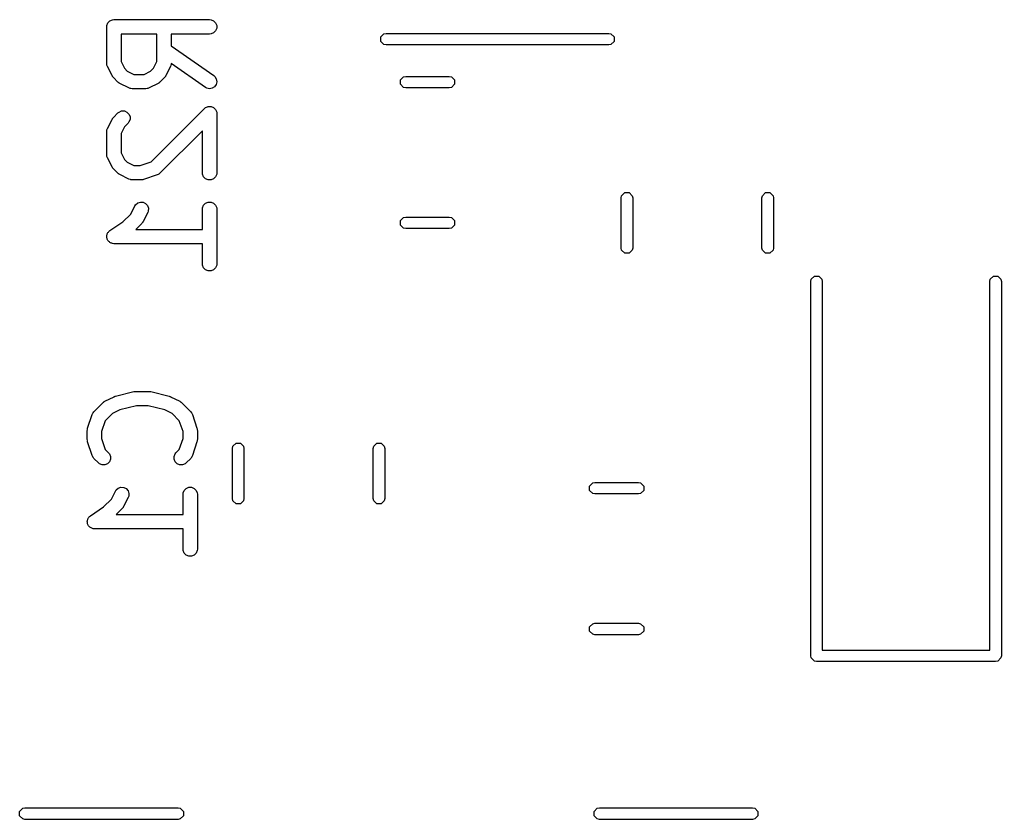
# Model space of a CAD drawing. Header units: inches. Extents: x 0.27 to 2.89, y 0.32 to 2.19.
# Drawn here: x 1.5663 to 1.97, y 0.4058 to 0.7346 of the extents above; entities that cross this region are included whole.
import ezdxf

# ---------------------------------------------------------------- set-up
doc = ezdxf.new("R2010")
doc.units = ezdxf.units.IN
doc.header["$MEASUREMENT"] = 0
doc.layers.add('BLACK', color=250, linetype='CONTINUOUS')

msp = doc.modelspace()

# ---------------------------------------------------------------- linework, layer by layer
at = {"layer": 'BLACK', "linetype": 'CONTINUOUS'}
for p, q in [((1.60213, 0.73166), (1.60218, 0.73224)), ((1.60213, 0.71667), (1.60213, 0.73166)), ((1.60218, 0.73224), (1.60262, 0.73331)), ((1.60262, 0.73331), (1.60344, 0.73412)), ((1.60344, 0.73412), (1.6045, 0.73456)), ((1.6045, 0.73456), (1.60508, 0.73462)), ((1.60508, 0.73462), (1.64445, 0.73462)), ((1.64445, 0.73462), (1.64503, 0.73456)), ((1.64503, 0.73456), (1.64609, 0.73412)), ((1.64609, 0.73412), (1.6469, 0.73331)), ((1.6469, 0.73331), (1.64735, 0.73224)), ((1.64735, 0.73109), (1.6469, 0.73002)), ((1.64735, 0.73224), (1.64735, 0.73109)), ((1.62275, 0.72871), (1.60803, 0.72871)), ((1.60803, 0.72871), (1.60803, 0.71736)), ((1.62275, 0.71736), (1.62275, 0.72871)), ((1.64445, 0.72871), (1.62865, 0.72871)), ((1.62865, 0.72871), (1.62865, 0.72383)), ((1.64503, 0.72877), (1.64445, 0.72871)), ((1.64609, 0.72921), (1.64503, 0.72877)), ((1.6469, 0.73002), (1.64609, 0.72921)), ((1.71487, 0.72749), (1.71615, 0.72877)), ((1.71487, 0.72568), (1.71487, 0.72749)), ((1.71615, 0.72877), (1.71706, 0.72894)), ((1.71706, 0.72894), (1.783, 0.72894)), ((1.783, 0.72894), (1.80859, 0.72894)), ((1.80859, 0.72894), (1.80949, 0.72877)), ((1.80949, 0.72877), (1.81077, 0.72749)), ((1.81077, 0.72749), (1.81077, 0.72568)), ((1.62865, 0.72383), (1.64614, 0.71159)), ((1.71615, 0.7244), (1.71487, 0.72568)), ((1.71706, 0.72422), (1.71615, 0.7244)), ((1.783, 0.72422), (1.71706, 0.72422)), ((1.80859, 0.72422), (1.783, 0.72422)), ((1.80949, 0.7244), (1.80859, 0.72422)), ((1.81077, 0.72568), (1.80949, 0.7244)), ((1.60218, 0.71609), (1.60213, 0.71667)), ((1.60222, 0.71599), (1.60218, 0.71609)), ((1.60223, 0.71589), (1.60222, 0.71599)), ((1.60244, 0.71535), (1.60223, 0.71589)), ((1.60431, 0.7116), (1.60244, 0.71535)), ((1.60803, 0.71736), (1.60938, 0.71467)), ((1.60938, 0.71467), (1.61058, 0.71347)), ((1.6202, 0.71347), (1.6214, 0.71467)), ((1.6214, 0.71467), (1.62275, 0.71736)), ((1.62834, 0.71535), (1.62647, 0.7116)), ((1.62855, 0.71589), (1.62834, 0.71535)), ((1.62856, 0.71599), (1.62855, 0.71589)), ((1.6286, 0.71609), (1.62856, 0.71599)), ((1.62865, 0.71662), (1.6286, 0.71609)), ((1.64276, 0.70675), (1.62865, 0.71662)), ((1.60447, 0.71135), (1.60431, 0.7116)), ((1.6045, 0.71128), (1.60447, 0.71135)), ((1.60457, 0.7112), (1.6045, 0.71128)), ((1.60462, 0.71111), (1.60457, 0.7112)), ((1.60468, 0.71106), (1.60462, 0.71111)), ((1.60487, 0.71083), (1.60468, 0.71106)), ((1.60674, 0.70895), (1.60487, 0.71083)), ((1.61058, 0.71347), (1.61328, 0.71212)), ((1.61328, 0.71212), (1.61751, 0.71212)), ((1.61751, 0.71212), (1.6202, 0.71347)), ((1.62592, 0.71083), (1.62404, 0.70895)), ((1.6261, 0.71106), (1.62592, 0.71083)), ((1.62616, 0.71111), (1.6261, 0.71106)), ((1.62622, 0.7112), (1.62616, 0.71111)), ((1.62628, 0.71128), (1.62622, 0.7112)), ((1.62631, 0.71135), (1.62628, 0.71128)), ((1.62647, 0.7116), (1.62631, 0.71135)), ((1.64614, 0.71159), (1.64658, 0.71121)), ((1.64658, 0.71121), (1.6472, 0.71024)), ((1.72295, 0.70984), (1.72423, 0.71112)), ((1.72423, 0.71112), (1.72514, 0.7113)), ((1.72514, 0.7113), (1.74301, 0.7113)), ((1.74301, 0.7113), (1.74392, 0.71112)), ((1.74392, 0.71112), (1.7452, 0.70984)), ((1.60697, 0.70877), (1.60674, 0.70895)), ((1.60702, 0.70871), (1.60697, 0.70877)), ((1.60711, 0.70865), (1.60702, 0.70871)), ((1.60719, 0.70859), (1.60711, 0.70865)), ((1.60726, 0.70856), (1.60719, 0.70859)), ((1.60751, 0.7084), (1.60726, 0.70856)), ((1.61126, 0.70653), (1.60751, 0.7084)), ((1.6118, 0.70632), (1.61126, 0.70653)), ((1.61952, 0.70653), (1.61898, 0.70632)), ((1.62327, 0.7084), (1.61952, 0.70653)), ((1.62352, 0.70856), (1.62327, 0.7084)), ((1.62359, 0.70859), (1.62352, 0.70856)), ((1.62367, 0.70865), (1.62359, 0.70859)), ((1.62376, 0.70871), (1.62367, 0.70865)), ((1.62381, 0.70877), (1.62376, 0.70871)), ((1.62404, 0.70895), (1.62381, 0.70877)), ((1.64326, 0.70646), (1.64276, 0.70675)), ((1.64649, 0.70703), (1.64552, 0.70642)), ((1.64715, 0.70798), (1.64649, 0.70703)), ((1.6474, 0.7091), (1.64715, 0.70798)), ((1.6472, 0.71024), (1.6474, 0.7091)), ((1.72295, 0.70803), (1.72295, 0.70984)), ((1.72423, 0.70675), (1.72295, 0.70803)), ((1.72514, 0.70657), (1.72423, 0.70675)), ((1.74301, 0.70657), (1.72514, 0.70657)), ((1.74392, 0.70675), (1.74301, 0.70657)), ((1.7452, 0.70803), (1.74392, 0.70675)), ((1.7452, 0.70984), (1.7452, 0.70803)), ((1.6119, 0.70631), (1.6118, 0.70632)), ((1.612, 0.70627), (1.6119, 0.70631)), ((1.61258, 0.70621), (1.612, 0.70627)), ((1.6182, 0.70621), (1.61258, 0.70621)), ((1.61878, 0.70627), (1.6182, 0.70621)), ((1.61888, 0.70631), (1.61878, 0.70627)), ((1.61898, 0.70632), (1.61888, 0.70631)), ((1.64439, 0.70622), (1.64326, 0.70646)), ((1.64552, 0.70642), (1.64439, 0.70622)), ((1.64236, 0.69813), (1.64281, 0.6985)), ((1.64281, 0.6985), (1.64356, 0.69881)), ((1.64356, 0.69881), (1.64387, 0.69894)), ((1.64387, 0.69894), (1.64503, 0.69894)), ((1.64503, 0.69894), (1.64609, 0.6985)), ((1.64609, 0.6985), (1.6469, 0.69768)), ((1.60468, 0.69416), (1.60487, 0.69438)), ((1.60487, 0.69438), (1.60674, 0.69626)), ((1.60674, 0.69626), (1.60719, 0.69662)), ((1.60719, 0.69662), (1.60825, 0.69707)), ((1.60825, 0.69707), (1.60941, 0.69707)), ((1.60941, 0.69707), (1.61047, 0.69662)), ((1.61047, 0.69662), (1.61128, 0.69581)), ((1.61128, 0.69581), (1.61173, 0.69475)), ((1.61173, 0.69475), (1.61173, 0.69359)), ((1.62036, 0.67613), (1.64236, 0.69813)), ((1.6469, 0.69768), (1.64716, 0.69707)), ((1.64716, 0.69707), (1.64735, 0.69662)), ((1.64735, 0.69662), (1.6474, 0.69604)), ((1.6474, 0.69604), (1.6474, 0.67167)), ((1.60244, 0.68987), (1.60431, 0.69362)), ((1.60431, 0.69362), (1.60447, 0.69386)), ((1.60447, 0.69386), (1.6045, 0.69394)), ((1.6045, 0.69394), (1.60457, 0.69402)), ((1.60457, 0.69402), (1.60462, 0.69411)), ((1.60462, 0.69411), (1.60468, 0.69416)), ((1.60938, 0.69055), (1.60803, 0.68785)), ((1.61092, 0.69208), (1.60938, 0.69055)), ((1.61128, 0.69253), (1.61092, 0.69208)), ((1.61173, 0.69359), (1.61128, 0.69253)), ((1.60213, 0.68855), (1.60218, 0.68912)), ((1.60213, 0.67917), (1.60213, 0.68855)), ((1.60218, 0.68912), (1.60222, 0.68922)), ((1.60222, 0.68922), (1.60223, 0.68933)), ((1.60223, 0.68933), (1.60244, 0.68987)), ((1.60803, 0.68785), (1.60803, 0.67987)), ((1.6415, 0.68892), (1.62404, 0.67146)), ((1.6415, 0.67167), (1.6415, 0.68892)), ((1.60218, 0.6786), (1.60213, 0.67917)), ((1.60222, 0.6785), (1.60218, 0.6786)), ((1.60223, 0.67839), (1.60222, 0.6785)), ((1.60244, 0.67785), (1.60223, 0.67839)), ((1.60803, 0.67987), (1.60938, 0.67717)), ((1.60431, 0.6741), (1.60244, 0.67785)), ((1.60938, 0.67717), (1.61058, 0.67597)), ((1.61058, 0.67597), (1.61328, 0.67463)), ((1.61328, 0.67463), (1.61585, 0.67463)), ((1.61585, 0.67463), (1.62036, 0.67613)), ((1.60447, 0.67385), (1.60431, 0.6741)), ((1.6045, 0.67378), (1.60447, 0.67385)), ((1.60457, 0.6737), (1.6045, 0.67378)), ((1.60462, 0.67361), (1.60457, 0.6737)), ((1.60468, 0.67356), (1.60462, 0.67361)), ((1.60487, 0.67333), (1.60468, 0.67356)), ((1.60674, 0.67146), (1.60487, 0.67333)), ((1.60697, 0.67127), (1.60674, 0.67146)), ((1.60702, 0.67121), (1.60697, 0.67127)), ((1.60711, 0.67116), (1.60702, 0.67121)), ((1.60719, 0.67109), (1.60711, 0.67116)), ((1.60726, 0.67106), (1.60719, 0.67109)), ((1.60751, 0.67091), (1.60726, 0.67106)), ((1.61126, 0.66903), (1.60751, 0.67091)), ((1.62289, 0.67075), (1.61726, 0.66887)), ((1.62341, 0.67098), (1.62289, 0.67075)), ((1.62349, 0.67105), (1.62341, 0.67098)), ((1.62359, 0.67109), (1.62349, 0.67105)), ((1.62404, 0.67146), (1.62359, 0.67109)), ((1.64155, 0.6711), (1.6415, 0.67167)), ((1.64199, 0.67003), (1.64155, 0.6711)), ((1.64735, 0.6711), (1.6469, 0.67003)), ((1.6474, 0.67167), (1.64735, 0.6711)), ((1.6118, 0.66882), (1.61126, 0.66903)), ((1.6119, 0.66882), (1.6118, 0.66882)), ((1.612, 0.66878), (1.6119, 0.66882)), ((1.61258, 0.66872), (1.612, 0.66878)), ((1.61633, 0.66872), (1.61258, 0.66872)), ((1.61662, 0.66875), (1.61633, 0.66872)), ((1.6167, 0.66874), (1.61662, 0.66875)), ((1.6168, 0.66877), (1.6167, 0.66874)), ((1.6169, 0.66878), (1.6168, 0.66877)), ((1.61698, 0.66881), (1.6169, 0.66878)), ((1.61726, 0.66887), (1.61698, 0.66881)), ((1.64281, 0.66922), (1.64199, 0.67003)), ((1.64387, 0.66878), (1.64281, 0.66922)), ((1.64503, 0.66878), (1.64387, 0.66878)), ((1.64609, 0.66922), (1.64503, 0.66878)), ((1.6469, 0.67003), (1.64609, 0.66922)), ((1.8137, 0.66129), (1.81388, 0.66219)), ((1.81388, 0.66219), (1.81516, 0.66347)), ((1.81516, 0.66347), (1.81697, 0.66347)), ((1.81697, 0.66347), (1.81825, 0.66219)), ((1.81825, 0.66219), (1.81843, 0.66129)), ((1.87157, 0.66129), (1.87175, 0.66219)), ((1.87175, 0.66219), (1.87303, 0.66347)), ((1.87303, 0.66347), (1.87484, 0.66347)), ((1.87484, 0.66347), (1.87612, 0.66219)), ((1.87612, 0.66219), (1.8763, 0.66129)), ((1.61369, 0.65799), (1.614, 0.65848)), ((1.614, 0.65848), (1.61487, 0.65924)), ((1.61487, 0.65924), (1.61596, 0.6596)), ((1.61596, 0.6596), (1.61711, 0.65952)), ((1.61711, 0.65952), (1.61814, 0.65901)), ((1.61814, 0.65901), (1.61889, 0.65814)), ((1.61889, 0.65814), (1.61926, 0.65704)), ((1.64155, 0.65725), (1.64199, 0.65831)), ((1.64199, 0.65831), (1.64281, 0.65913)), ((1.64281, 0.65913), (1.64387, 0.65957)), ((1.64387, 0.65957), (1.64503, 0.65957)), ((1.64503, 0.65957), (1.64609, 0.65913)), ((1.64609, 0.65913), (1.6469, 0.65831)), ((1.6469, 0.65831), (1.64735, 0.65725)), ((1.8137, 0.64071), (1.8137, 0.66129)), ((1.81843, 0.66129), (1.81843, 0.64071)), ((1.87157, 0.64071), (1.87157, 0.66129)), ((1.8763, 0.66129), (1.8763, 0.64071)), ((1.60882, 0.65147), (1.61203, 0.65467)), ((1.61203, 0.65467), (1.61369, 0.65799)), ((1.61897, 0.65535), (1.61709, 0.6516)), ((1.61918, 0.65589), (1.61897, 0.65535)), ((1.61926, 0.65704), (1.61918, 0.65589)), ((1.6415, 0.65667), (1.64155, 0.65725)), ((1.6415, 0.64838), (1.6415, 0.65667)), ((1.64735, 0.65725), (1.6474, 0.65667)), ((1.6474, 0.65667), (1.6474, 0.63418)), ((1.60344, 0.64788), (1.60882, 0.65147)), ((1.61654, 0.65084), (1.61408, 0.64838)), ((1.61673, 0.65106), (1.61654, 0.65084)), ((1.61679, 0.65111), (1.61673, 0.65106)), ((1.61684, 0.6512), (1.61679, 0.65111)), ((1.61691, 0.65128), (1.61684, 0.6512)), ((1.61694, 0.65136), (1.61691, 0.65128)), ((1.61709, 0.6516), (1.61694, 0.65136)), ((1.72295, 0.65197), (1.72423, 0.65325)), ((1.72295, 0.65016), (1.72295, 0.65197)), ((1.72423, 0.64888), (1.72295, 0.65016)), ((1.72423, 0.65325), (1.72514, 0.65343)), ((1.72514, 0.65343), (1.74301, 0.65343)), ((1.74301, 0.65343), (1.74392, 0.65325)), ((1.74392, 0.65325), (1.7452, 0.65197)), ((1.7452, 0.65016), (1.74392, 0.64888)), ((1.7452, 0.65197), (1.7452, 0.65016)), ((1.60218, 0.646), (1.6023, 0.64627)), ((1.60218, 0.64571), (1.60218, 0.646)), ((1.6023, 0.64627), (1.60235, 0.64656)), ((1.60235, 0.64656), (1.60251, 0.6468)), ((1.60251, 0.6468), (1.60262, 0.64707)), ((1.60262, 0.64707), (1.60283, 0.64727)), ((1.60283, 0.64727), (1.60299, 0.64752)), ((1.60299, 0.64752), (1.60344, 0.64788)), ((1.60344, 0.64788), (1.60344, 0.64788)), ((1.60344, 0.64788), (1.60344, 0.64788)), ((1.60344, 0.64788), (1.60344, 0.64788)), ((1.61408, 0.64838), (1.6415, 0.64838)), ((1.72514, 0.6487), (1.72423, 0.64888)), ((1.74301, 0.6487), (1.72514, 0.6487)), ((1.74392, 0.64888), (1.74301, 0.6487)), ((1.60213, 0.64543), (1.60218, 0.64571)), ((1.60218, 0.64514), (1.60213, 0.64543)), ((1.60218, 0.64485), (1.60218, 0.64514)), ((1.60229, 0.64458), (1.60218, 0.64485)), ((1.60235, 0.6443), (1.60229, 0.64458)), ((1.60251, 0.64406), (1.60235, 0.6443)), ((1.60262, 0.64379), (1.60251, 0.64406)), ((1.60283, 0.64358), (1.60262, 0.64379)), ((1.60299, 0.64334), (1.60283, 0.64358)), ((1.60323, 0.64318), (1.60299, 0.64334)), ((1.60344, 0.64297), (1.60323, 0.64318)), ((1.60371, 0.64286), (1.60344, 0.64297)), ((1.60395, 0.6427), (1.60371, 0.64286)), ((1.60423, 0.64264), (1.60395, 0.6427)), ((1.6045, 0.64253), (1.60423, 0.64264)), ((1.60507, 0.64247), (1.6045, 0.64253)), ((1.60508, 0.64247), (1.60507, 0.64247)), ((1.6415, 0.64247), (1.60508, 0.64247)), ((1.60508, 0.64247), (1.60508, 0.64247)), ((1.60508, 0.64247), (1.60508, 0.64247)), ((1.6415, 0.63418), (1.6415, 0.64247)), ((1.81388, 0.63981), (1.8137, 0.64071)), ((1.81516, 0.63853), (1.81388, 0.63981)), ((1.81697, 0.63853), (1.81516, 0.63853)), ((1.81825, 0.63981), (1.81697, 0.63853)), ((1.81843, 0.64071), (1.81825, 0.63981)), ((1.87175, 0.63981), (1.87157, 0.64071)), ((1.87303, 0.63853), (1.87175, 0.63981)), ((1.87484, 0.63853), (1.87303, 0.63853)), ((1.87612, 0.63981), (1.87484, 0.63853)), ((1.8763, 0.64071), (1.87612, 0.63981)), ((1.64155, 0.6336), (1.6415, 0.63418)), ((1.6474, 0.63418), (1.64735, 0.6336)), ((1.64199, 0.63254), (1.64155, 0.6336)), ((1.64281, 0.63172), (1.64199, 0.63254)), ((1.64387, 0.63128), (1.64281, 0.63172)), ((1.64503, 0.63128), (1.64387, 0.63128)), ((1.64609, 0.63172), (1.64503, 0.63128)), ((1.6469, 0.63254), (1.64609, 0.63172)), ((1.64735, 0.6336), (1.6469, 0.63254)), ((1.89167, 0.62698), (1.89185, 0.62788)), ((1.89167, 0.47304), (1.89167, 0.62698)), ((1.89185, 0.62788), (1.89313, 0.62916)), ((1.89313, 0.62916), (1.89494, 0.62916)), ((1.89494, 0.62916), (1.89621, 0.62788)), ((1.89621, 0.62788), (1.89639, 0.62698)), ((1.89639, 0.62698), (1.89639, 0.4754)), ((1.96529, 0.62698), (1.96547, 0.62788)), ((1.96529, 0.4754), (1.96529, 0.62698)), ((1.96547, 0.62788), (1.96675, 0.62916)), ((1.96675, 0.62916), (1.96856, 0.62916)), ((1.96856, 0.62916), (1.96984, 0.62788)), ((1.96984, 0.62788), (1.97002, 0.62698)), ((1.97002, 0.62698), (1.97002, 0.47304)), ((1.60574, 0.57978), (1.61324, 0.58166)), ((1.61324, 0.58166), (1.61334, 0.58167)), ((1.61334, 0.58167), (1.61338, 0.58169)), ((1.61338, 0.58169), (1.61359, 0.58171)), ((1.61359, 0.58171), (1.61381, 0.58174)), ((1.61381, 0.58174), (1.61385, 0.58173)), ((1.61385, 0.58173), (1.61395, 0.58174)), ((1.61395, 0.58174), (1.61958, 0.58174)), ((1.61958, 0.58174), (1.61968, 0.58173)), ((1.61968, 0.58173), (1.61972, 0.58174)), ((1.61972, 0.58174), (1.61994, 0.58171)), ((1.61994, 0.58171), (1.62015, 0.58169)), ((1.62015, 0.58169), (1.62019, 0.58167)), ((1.62019, 0.58167), (1.62029, 0.58166)), ((1.62029, 0.58166), (1.62779, 0.57978)), ((1.60062, 0.57713), (1.60084, 0.57732)), ((1.60084, 0.57732), (1.60089, 0.57738)), ((1.60089, 0.57738), (1.60098, 0.57743)), ((1.60098, 0.57743), (1.60106, 0.5775)), ((1.60106, 0.5775), (1.60114, 0.57753)), ((1.60114, 0.57753), (1.60138, 0.57768)), ((1.60138, 0.57768), (1.60513, 0.57956)), ((1.60513, 0.57956), (1.60517, 0.57957)), ((1.60517, 0.57957), (1.60519, 0.57959)), ((1.60519, 0.57959), (1.60543, 0.57967)), ((1.60543, 0.57967), (1.60567, 0.57977)), ((1.60567, 0.57977), (1.60569, 0.57977)), ((1.60569, 0.57977), (1.60574, 0.57978)), ((1.62779, 0.57978), (1.62783, 0.57977)), ((1.62783, 0.57977), (1.62786, 0.57977)), ((1.62786, 0.57977), (1.6281, 0.57967)), ((1.6281, 0.57967), (1.62834, 0.57959)), ((1.62834, 0.57959), (1.62835, 0.57957)), ((1.62835, 0.57957), (1.6284, 0.57956)), ((1.6284, 0.57956), (1.63215, 0.57768)), ((1.63215, 0.57768), (1.63239, 0.57753)), ((1.63239, 0.57753), (1.63247, 0.5775)), ((1.63247, 0.5775), (1.63255, 0.57743)), ((1.63255, 0.57743), (1.63264, 0.57738)), ((1.63264, 0.57738), (1.63269, 0.57732)), ((1.63269, 0.57732), (1.63291, 0.57713)), ((1.5965, 0.57293), (1.59687, 0.57338)), ((1.59687, 0.57338), (1.60062, 0.57713)), ((1.60748, 0.57413), (1.60445, 0.57262)), ((1.61432, 0.57584), (1.60748, 0.57413)), ((1.61921, 0.57584), (1.61432, 0.57584)), ((1.62605, 0.57413), (1.61921, 0.57584)), ((1.62908, 0.57262), (1.62605, 0.57413)), ((1.63291, 0.57713), (1.63666, 0.57338)), ((1.63666, 0.57338), (1.63703, 0.57293)), ((1.59428, 0.5666), (1.59615, 0.57223)), ((1.59615, 0.57223), (1.59639, 0.57276)), ((1.59639, 0.57276), (1.59646, 0.57284)), ((1.59646, 0.57284), (1.5965, 0.57293)), ((1.60154, 0.5697), (1.60003, 0.56519)), ((1.60445, 0.57262), (1.60154, 0.5697)), ((1.63199, 0.5697), (1.62908, 0.57262)), ((1.6335, 0.56519), (1.63199, 0.5697)), ((1.63703, 0.57293), (1.63707, 0.57284)), ((1.63707, 0.57284), (1.63714, 0.57276)), ((1.63714, 0.57276), (1.63738, 0.57223)), ((1.63738, 0.57223), (1.63925, 0.5666)), ((1.59413, 0.56567), (1.59416, 0.56596)), ((1.59413, 0.56192), (1.59413, 0.56567)), ((1.59415, 0.56604), (1.59417, 0.56614)), ((1.59416, 0.56596), (1.59415, 0.56604)), ((1.59417, 0.56614), (1.59418, 0.56624)), ((1.59418, 0.56624), (1.59421, 0.56632)), ((1.59421, 0.56632), (1.59428, 0.5666)), ((1.60003, 0.56519), (1.60003, 0.5624)), ((1.6335, 0.5624), (1.6335, 0.56519)), ((1.63925, 0.5666), (1.63932, 0.56632)), ((1.63932, 0.56632), (1.63935, 0.56624)), ((1.63935, 0.56624), (1.63936, 0.56614)), ((1.63936, 0.56614), (1.63938, 0.56604)), ((1.63938, 0.56604), (1.63937, 0.56596)), ((1.63937, 0.56596), (1.6394, 0.56567)), ((1.6394, 0.56567), (1.6394, 0.56192)), ((1.59416, 0.56163), (1.59413, 0.56192)), ((1.59415, 0.56155), (1.59416, 0.56163)), ((1.59417, 0.56145), (1.59415, 0.56155)), ((1.59418, 0.56134), (1.59417, 0.56145)), ((1.59421, 0.56127), (1.59418, 0.56134)), ((1.59428, 0.56099), (1.59421, 0.56127)), ((1.60003, 0.5624), (1.60154, 0.55789)), ((1.63199, 0.55789), (1.6335, 0.5624)), ((1.63932, 0.56127), (1.63925, 0.56099)), ((1.63935, 0.56134), (1.63932, 0.56127)), ((1.63936, 0.56145), (1.63935, 0.56134)), ((1.63938, 0.56155), (1.63936, 0.56145)), ((1.6394, 0.56192), (1.63937, 0.56163)), ((1.63937, 0.56163), (1.63938, 0.56155)), ((1.59615, 0.55536), (1.59428, 0.56099)), ((1.60154, 0.55789), (1.60292, 0.55651)), ((1.63061, 0.55651), (1.63199, 0.55789)), ((1.63925, 0.56099), (1.63738, 0.55536)), ((1.65386, 0.55827), (1.65404, 0.55917)), ((1.65386, 0.5377), (1.65386, 0.55827)), ((1.65404, 0.55917), (1.65532, 0.56045)), ((1.65532, 0.56045), (1.65712, 0.56045)), ((1.65712, 0.56045), (1.6584, 0.55917)), ((1.6584, 0.55917), (1.65858, 0.55827)), ((1.65858, 0.55827), (1.65858, 0.5377)), ((1.71173, 0.55827), (1.71191, 0.55917)), ((1.71173, 0.5377), (1.71173, 0.55827)), ((1.71191, 0.55917), (1.71319, 0.56045)), ((1.71319, 0.56045), (1.715, 0.56045)), ((1.715, 0.56045), (1.71628, 0.55917)), ((1.71628, 0.55917), (1.71646, 0.55827)), ((1.71646, 0.55827), (1.71646, 0.5377)), ((1.59639, 0.55483), (1.59615, 0.55536)), ((1.59646, 0.55475), (1.59639, 0.55483)), ((1.5965, 0.55465), (1.59646, 0.55475)), ((1.59687, 0.55421), (1.5965, 0.55465)), ((1.59874, 0.55233), (1.59687, 0.55421)), ((1.60292, 0.55651), (1.60328, 0.55606)), ((1.60328, 0.55606), (1.60373, 0.555)), ((1.60373, 0.55384), (1.60328, 0.55278)), ((1.60373, 0.555), (1.60373, 0.55384)), ((1.6298, 0.555), (1.63024, 0.55606)), ((1.6298, 0.55384), (1.6298, 0.555)), ((1.63024, 0.55278), (1.6298, 0.55384)), ((1.63024, 0.55606), (1.63061, 0.55651)), ((1.63666, 0.55421), (1.63479, 0.55233)), ((1.63703, 0.55465), (1.63666, 0.55421)), ((1.63707, 0.55475), (1.63703, 0.55465)), ((1.63714, 0.55483), (1.63707, 0.55475)), ((1.63738, 0.55536), (1.63714, 0.55483)), ((1.59919, 0.55196), (1.59874, 0.55233)), ((1.60025, 0.55152), (1.59919, 0.55196)), ((1.60141, 0.55152), (1.60025, 0.55152)), ((1.60247, 0.55196), (1.60141, 0.55152)), ((1.60328, 0.55278), (1.60247, 0.55196)), ((1.63106, 0.55196), (1.63024, 0.55278)), ((1.63212, 0.55152), (1.63106, 0.55196)), ((1.63328, 0.55152), (1.63212, 0.55152)), ((1.63434, 0.55196), (1.63328, 0.55152)), ((1.63479, 0.55233), (1.63434, 0.55196)), ((1.60569, 0.54074), (1.606, 0.54123)), ((1.606, 0.54123), (1.60687, 0.54199)), ((1.60687, 0.54199), (1.60796, 0.54235)), ((1.60796, 0.54235), (1.60911, 0.54227)), ((1.60911, 0.54227), (1.61014, 0.54175)), ((1.61014, 0.54175), (1.61089, 0.54088)), ((1.63355, 0.54), (1.63399, 0.54106)), ((1.63399, 0.54106), (1.63481, 0.54188)), ((1.63481, 0.54188), (1.63587, 0.54232)), ((1.63587, 0.54232), (1.63703, 0.54232)), ((1.63703, 0.54232), (1.63809, 0.54188)), ((1.63809, 0.54188), (1.6389, 0.54106)), ((1.6389, 0.54106), (1.63935, 0.54)), ((1.80072, 0.54283), (1.802, 0.5441)), ((1.80072, 0.54102), (1.80072, 0.54283)), ((1.802, 0.53974), (1.80072, 0.54102)), ((1.802, 0.5441), (1.8029, 0.54428)), ((1.8029, 0.54428), (1.82078, 0.54428)), ((1.82078, 0.54428), (1.82169, 0.5441)), ((1.82169, 0.5441), (1.82296, 0.54283)), ((1.82296, 0.54102), (1.82169, 0.53974)), ((1.82296, 0.54283), (1.82296, 0.54102)), ((1.60082, 0.53422), (1.60403, 0.53742)), ((1.60403, 0.53742), (1.60569, 0.54074)), ((1.61097, 0.5381), (1.60909, 0.53435)), ((1.61089, 0.54088), (1.61126, 0.53979)), ((1.61118, 0.53864), (1.61097, 0.5381)), ((1.61126, 0.53979), (1.61118, 0.53864)), ((1.6335, 0.53942), (1.63355, 0.54)), ((1.6335, 0.53113), (1.6335, 0.53942)), ((1.63935, 0.54), (1.6394, 0.53942)), ((1.6394, 0.53942), (1.6394, 0.51692)), ((1.65404, 0.53679), (1.65386, 0.5377)), ((1.65858, 0.5377), (1.6584, 0.53679)), ((1.71191, 0.53679), (1.71173, 0.5377)), ((1.71646, 0.5377), (1.71628, 0.53679)), ((1.8029, 0.53956), (1.802, 0.53974)), ((1.82078, 0.53956), (1.8029, 0.53956)), ((1.82169, 0.53974), (1.82078, 0.53956)), ((1.59544, 0.53063), (1.60082, 0.53422)), ((1.60854, 0.53358), (1.60608, 0.53113)), ((1.60873, 0.53381), (1.60854, 0.53358)), ((1.60879, 0.53386), (1.60873, 0.53381)), ((1.60884, 0.53395), (1.60879, 0.53386)), ((1.60891, 0.53403), (1.60884, 0.53395)), ((1.60894, 0.5341), (1.60891, 0.53403)), ((1.60909, 0.53435), (1.60894, 0.5341)), ((1.65532, 0.53552), (1.65404, 0.53679)), ((1.65712, 0.53552), (1.65532, 0.53552)), ((1.6584, 0.53679), (1.65712, 0.53552)), ((1.71319, 0.53552), (1.71191, 0.53679)), ((1.715, 0.53552), (1.71319, 0.53552)), ((1.71628, 0.53679), (1.715, 0.53552)), ((1.59418, 0.52875), (1.5943, 0.52902)), ((1.5943, 0.52902), (1.59435, 0.52931)), ((1.59435, 0.52931), (1.59451, 0.52955)), ((1.59451, 0.52955), (1.59462, 0.52981)), ((1.59462, 0.52981), (1.59483, 0.53002)), ((1.59483, 0.53002), (1.59499, 0.53026)), ((1.59499, 0.53026), (1.59544, 0.53063)), ((1.59544, 0.53063), (1.59544, 0.53063)), ((1.59544, 0.53063), (1.59544, 0.53063)), ((1.59544, 0.53063), (1.59544, 0.53063)), ((1.60608, 0.53113), (1.6335, 0.53113)), ((1.59413, 0.52818), (1.59418, 0.52846)), ((1.59418, 0.52789), (1.59413, 0.52818)), ((1.59418, 0.52846), (1.59418, 0.52875)), ((1.59418, 0.5276), (1.59418, 0.52789)), ((1.59429, 0.52733), (1.59418, 0.5276)), ((1.59435, 0.52705), (1.59429, 0.52733)), ((1.59451, 0.5268), (1.59435, 0.52705)), ((1.59462, 0.52653), (1.59451, 0.5268)), ((1.59483, 0.52633), (1.59462, 0.52653)), ((1.59499, 0.52609), (1.59483, 0.52633)), ((1.59523, 0.52592), (1.59499, 0.52609)), ((1.59544, 0.52572), (1.59523, 0.52592)), ((1.59571, 0.52561), (1.59544, 0.52572)), ((1.59595, 0.52545), (1.59571, 0.52561)), ((1.59623, 0.52539), (1.59595, 0.52545)), ((1.5965, 0.52528), (1.59623, 0.52539)), ((1.59707, 0.52522), (1.5965, 0.52528)), ((1.59708, 0.52522), (1.59707, 0.52522)), ((1.6335, 0.52522), (1.59708, 0.52522)), ((1.59708, 0.52522), (1.59708, 0.52522)), ((1.59708, 0.52522), (1.59708, 0.52522)), ((1.6335, 0.51692), (1.6335, 0.52522)), ((1.63355, 0.51635), (1.6335, 0.51692)), ((1.6394, 0.51692), (1.63935, 0.51635)), ((1.63399, 0.51528), (1.63355, 0.51635)), ((1.63481, 0.51447), (1.63399, 0.51528)), ((1.63587, 0.51403), (1.63481, 0.51447)), ((1.63703, 0.51403), (1.63587, 0.51403)), ((1.63809, 0.51447), (1.63703, 0.51403)), ((1.6389, 0.51528), (1.63809, 0.51447)), ((1.63935, 0.51635), (1.6389, 0.51528)), ((1.80072, 0.48495), (1.802, 0.48623)), ((1.80072, 0.48314), (1.80072, 0.48495)), ((1.802, 0.48623), (1.8029, 0.48641)), ((1.8029, 0.48641), (1.82078, 0.48641)), ((1.82078, 0.48641), (1.82169, 0.48623)), ((1.82169, 0.48623), (1.82296, 0.48495)), ((1.82296, 0.48495), (1.82296, 0.48314)), ((1.802, 0.48186), (1.80072, 0.48314)), ((1.8029, 0.48169), (1.802, 0.48186)), ((1.82078, 0.48169), (1.8029, 0.48169)), ((1.82169, 0.48186), (1.82078, 0.48169)), ((1.82296, 0.48314), (1.82169, 0.48186)), ((1.89185, 0.47214), (1.89167, 0.47304)), ((1.89639, 0.4754), (1.96529, 0.4754)), ((1.97002, 0.47304), (1.96984, 0.47214)), ((1.89313, 0.47086), (1.89185, 0.47214)), ((1.89403, 0.47068), (1.89313, 0.47086)), ((1.96765, 0.47068), (1.89403, 0.47068)), ((1.96856, 0.47086), (1.96765, 0.47068)), ((1.96984, 0.47214), (1.96856, 0.47086)), ((1.56632, 0.40903), (1.5676, 0.41031)), ((1.56632, 0.40722), (1.56632, 0.40903)), ((1.5676, 0.41031), (1.5685, 0.41049)), ((1.5685, 0.41049), (1.6315, 0.41049)), ((1.6315, 0.41049), (1.6324, 0.41031)), ((1.6324, 0.41031), (1.63368, 0.40903)), ((1.63368, 0.40903), (1.63368, 0.40722)), ((1.80254, 0.40903), (1.80382, 0.41031)), ((1.80254, 0.40722), (1.80254, 0.40903)), ((1.80382, 0.41031), (1.80472, 0.41049)), ((1.80472, 0.41049), (1.86772, 0.41049)), ((1.86772, 0.41049), (1.86862, 0.41031)), ((1.86862, 0.41031), (1.8699, 0.40903)), ((1.8699, 0.40903), (1.8699, 0.40722)), ((1.5676, 0.40594), (1.56632, 0.40722)), ((1.5685, 0.40576), (1.5676, 0.40594)), ((1.6315, 0.40576), (1.5685, 0.40576)), ((1.6324, 0.40594), (1.6315, 0.40576)), ((1.63368, 0.40722), (1.6324, 0.40594)), ((1.80382, 0.40594), (1.80254, 0.40722)), ((1.80472, 0.40576), (1.80382, 0.40594)), ((1.86772, 0.40576), (1.80472, 0.40576)), ((1.86862, 0.40594), (1.86772, 0.40576)), ((1.8699, 0.40722), (1.86862, 0.40594))]:
    msp.add_line(p, q, dxfattribs=at)

doc.saveas('drawing.dxf')
